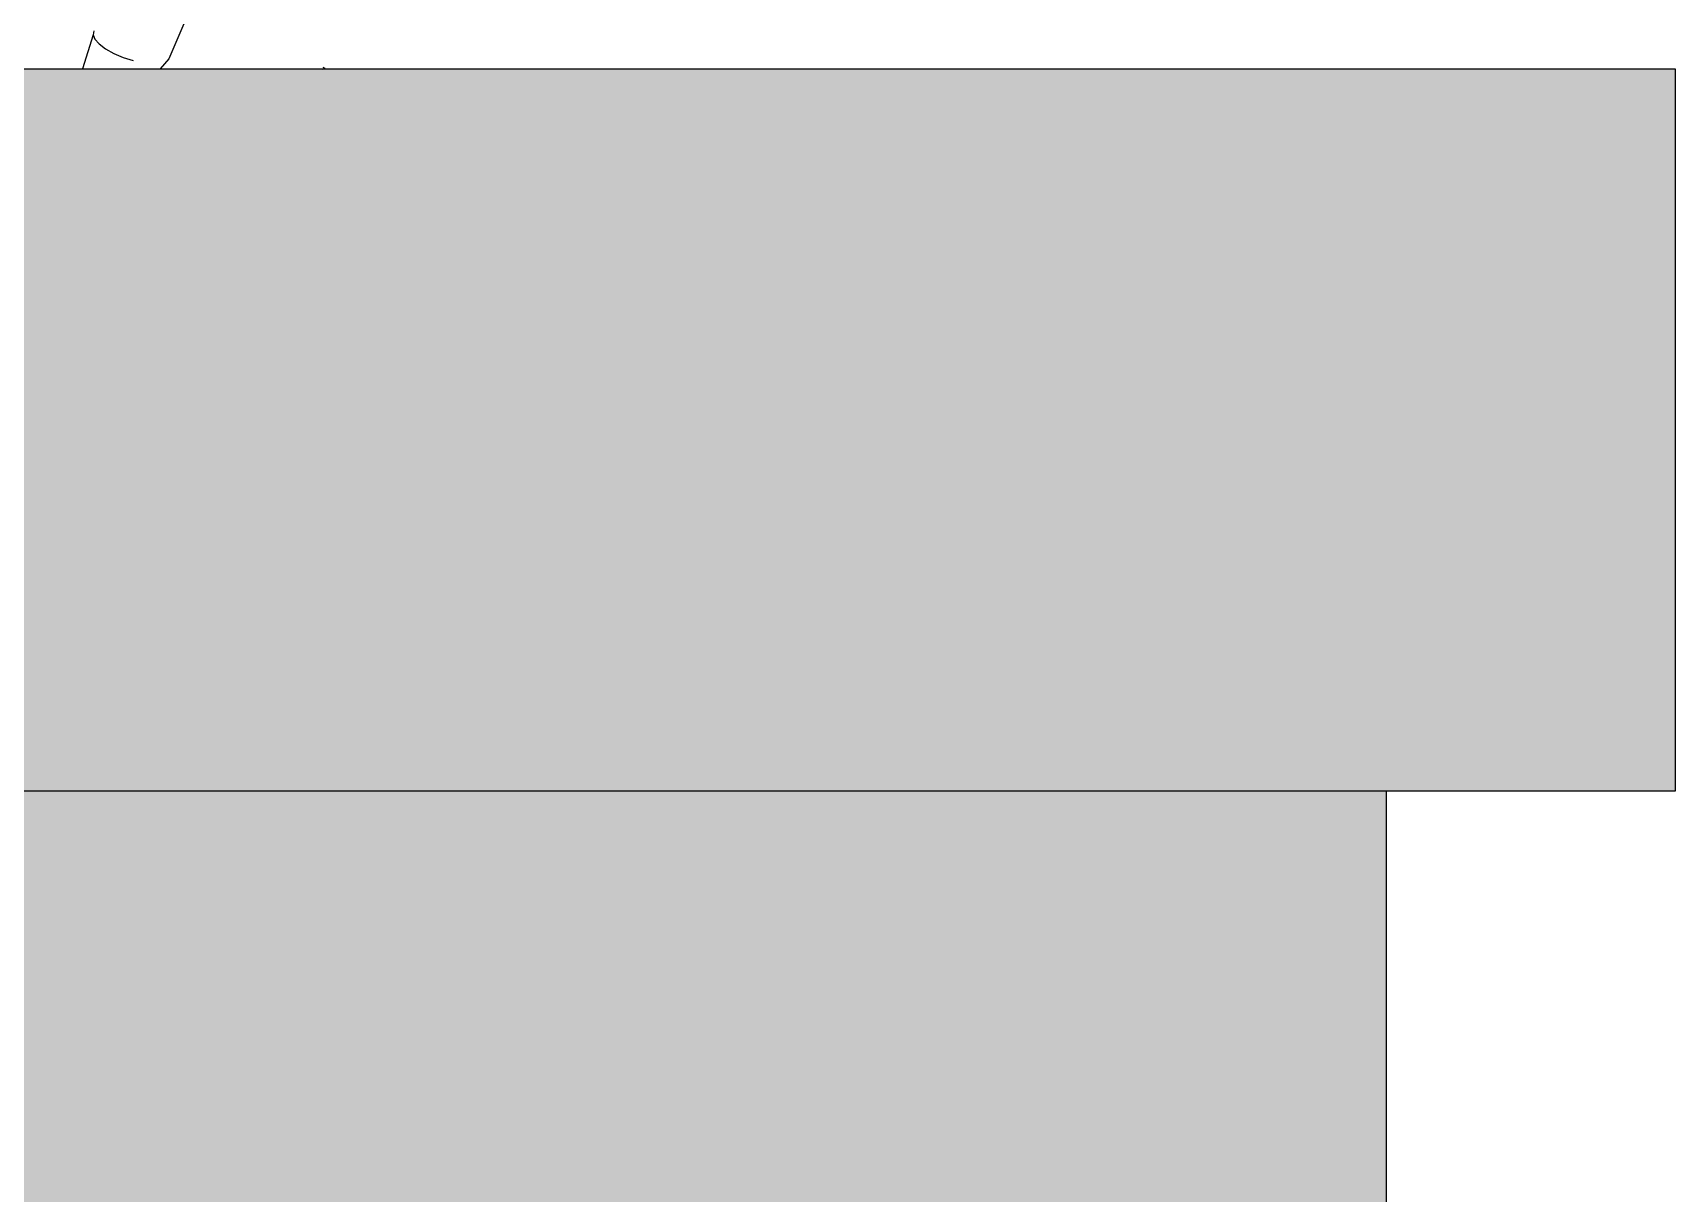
# Model space of a CAD drawing. Header units: metres. Extents: x -175 to 101, y -7 to 93.
# Drawn here: x 11.3436 to 11.4573, y 0.1209 to 0.2013 of the extents above; entities that cross this region are included whole.
import ezdxf

# ---------------------------------------------------------------- set-up
doc = ezdxf.new("R2010")
doc.units = ezdxf.units.M

# ---------------------------------------------------------------- blocks, each defined once
blk = doc.blocks.new('caja1')
at = {"true_color": 0xffffff}
h = blk.add_hatch(color=7, dxfattribs=at)
h.dxf.hatch_style = 1
h.paths.add_polyline_path([(-5.70176, 1.39878), (-6.20176, 1.39878), (-6.20176, 1.34878), (-6.18176, 1.34878), (-5.72176, 1.34878), (-5.70176, 1.34878)])
h.paths.add_polyline_path([(-5.72176, 1.34878), (-6.18176, 1.34878), (-6.18176, 1.14878), (-5.72176, 1.14878)])
h.paths.add_polyline_path([(-6.12612, 1.21351), (-6.12094, 1.20954), (-6.11697, 1.20436), (-6.11447, 1.19833), (-6.11362, 1.19186), (-6.11447, 1.18539), (-6.11697, 1.17936), (-6.12094, 1.17419), (-6.12612, 1.17021), (-6.13215, 1.16772), (-6.13862, 1.16686), (-6.14509, 1.16772), (-6.15112, 1.17021), (-6.1563, 1.17419), (-6.16027, 1.17936), (-6.16277, 1.18539), (-6.16362, 1.19186), (-6.16277, 1.19833), (-6.16027, 1.20436), (-6.1563, 1.20954), (-6.15112, 1.21351), (-6.14509, 1.21601), (-6.13862, 1.21686), (-6.13215, 1.21601)], flags=16)
h.paths.add_polyline_path([(-6.12772, 1.20797), (-6.12405, 1.20463), (-6.12137, 1.20046), (-6.11986, 1.19573), (-6.11963, 1.19078), (-6.12069, 1.18593), (-6.12296, 1.18152), (-6.1263, 1.17786), (-6.13047, 1.17518), (-6.1352, 1.17367), (-6.14015, 1.17344), (-6.145, 1.17449), (-6.14941, 1.17677), (-6.15307, 1.18011), (-6.15575, 1.18428), (-6.15726, 1.18901), (-6.15749, 1.19396), (-6.15644, 1.19881), (-6.15416, 1.20321), (-6.15082, 1.20688), (-6.14665, 1.20956), (-6.14192, 1.21107), (-6.13697, 1.2113), (-6.13212, 1.21024)], flags=0)
for p, q in [((-6.20176, 1.39878), (-5.70176, 1.39878)), ((-5.70176, 1.39878), (-5.70176, 1.34878)), ((-5.72176, 1.34878), (-6.18176, 1.34878)), ((-5.70176, 1.34878), (-5.72176, 1.34878)), ((-5.72176, 1.14878), (-5.72176, 1.34878))]:
    blk.add_line(p, q)
blk = doc.blocks.new('plantita2')
for p, q in [((-3.81061, 0.79202), (-3.80896, 0.78814)), ((-3.80412, 0.78917), (-3.80457, 0.78884)), ((-3.80383, 0.78951), (-3.80412, 0.78917)), ((-3.80371, 0.78981), (-3.80383, 0.78951)), ((-3.80377, 0.79007), (-3.80371, 0.78981)), ((-3.80371, 0.78981), (-3.80298, 0.78744)), ((-3.80896, 0.78814), (-3.80835, 0.78744)), ((-3.80579, 0.78824), (-3.80648, 0.78802)), ((-3.80514, 0.78852), (-3.80579, 0.78824)), ((-3.80457, 0.78884), (-3.80514, 0.78852)), ((-3.81978, 0.78748), (-3.81963, 0.78755)), ((-3.81959, 0.78743), (-3.81978, 0.78748))]:
    blk.add_line(p, q)

msp = doc.modelspace()

# ---------------------------------------------------------------- block references
at = {"xscale": -1}
msp.add_blockref('plantita2', (7.54407, -0.58866), dxfattribs=at)
msp.add_blockref('caja1', (17.15907, -1.2))

doc.saveas('drawing.dxf')
